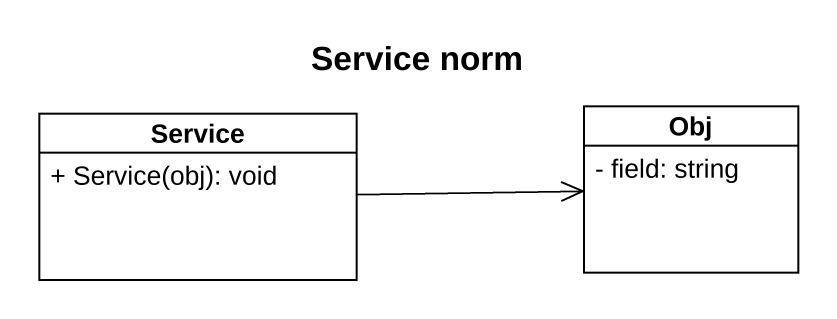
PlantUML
@startuml
title Service norm
hide circle
hide empty members
skinparam classAttributeIconSize 0
class Obj {
  - field: string
}
class Service {
  + Service(obj): void
}
Service -right-> Obj
@enduml
